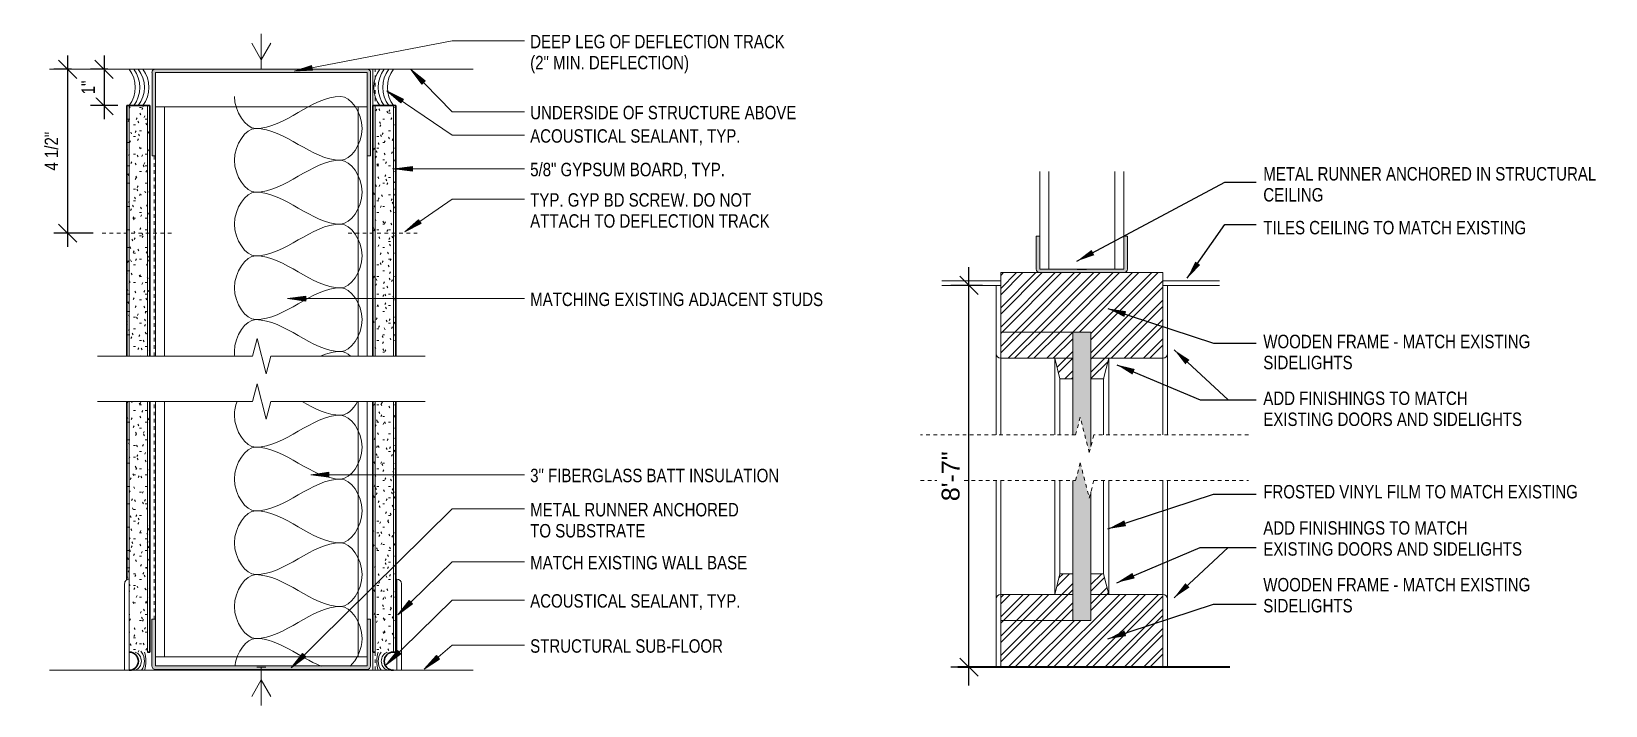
# Model space of a CAD drawing. Header units: inches. Extents: x -2978 to 4308, y -21 to 2608.
# Drawn here: x -103.38 to -60.18, y 2139.15 to 2157.66 of the extents above; entities that cross this region are included whole.
import ezdxf

# ---------------------------------------------------------------- set-up
doc = ezdxf.new("R2010")
doc.units = ezdxf.units.IN
doc.header["$LTSCALE"] = 0.2
doc.header["$MEASUREMENT"] = 0
doc.header["$PDSIZE"] = 8
doc.linetypes.add('HIDDEN', pattern=[0.375, 0.25, -0.125])
doc.linetypes.add('HIDDEN_2_', pattern=[0.375, 0.25, -0.125])
doc.layers.get('0').update_dxf_attribs({"color": 20, "linetype": 'CONTINUOUS', "lineweight": 40})
doc.layers.get('Defpoints').update_dxf_attribs({"color": 240, "linetype": 'CONTINUOUS', "lineweight": 0})
for name, color, linetype, lineweight in [('A-ANNO-DIMS', 211, 'CONTINUOUS', 9), ('A-DETL', 90, 'CONTINUOUS', 9), ('A-DETL-GENF', 92, 'CONTINUOUS', 9), ('A-DETL-HDLN', 90, 'HIDDEN', 9), ('A-DETL-MEDM', 33, 'CONTINUOUS', 30), ('Annotations', 40, 'CONTINUOUS', 5), ('Framing', 141, 'CONTINUOUS', 15), ('G-ANNO-TEXT', 231, 'CONTINUOUS', 9), ('Hatches', 8, 'CONTINUOUS', 5), ('Projections', 151, 'HIDDEN', 5), ('Viewed', 150, 'CONTINUOUS', 9), ('Walls', 7, 'CONTINUOUS', 40)]:
    doc.layers.add(name, color=color, linetype=linetype, lineweight=lineweight)
doc.styles.add('Arial', font='arial.ttf', dxfattribs={"width": 0.8, "height": 0.368825})
doc.styles.add('Arial_2', font='arial.ttf', dxfattribs={"height": 0.491766})
doc.styles.get("Standard").update_dxf_attribs({"font": 'arial.ttf', "width": 0.8})
doc.dimstyles.new('ARCH2', dxfattribs={"dimscale": 12, "dimtxt": 0.5, "dimasz": 0.041667, "dimexe": 0.041667, "dimexo": 0.03125, "dimgap": 0.020833, "dimtad": 1, "dimrnd": 0.03125, "dimzin": 1, "dimdsep": 46, "dimlunit": 4, "dimtxsty": 'Arial_2', "dimblk1": 'OBLIQUE', "dimblk2": 'OBLIQUE', "dimsah": 1, "dimcen": 0.09, "dimdle": 0.041667, "dimazin": 0, "dimtfac": 1, "dimtdec": 4, "dimtix": 1, "dimtmove": 0, "dimatfit": 3, "dimfxl": 1, "dimtvp": 1, "dimtfill": 1, "dimfrac": 2, "dimtolj": 1, "dimtzin": 0, "dimarcsym": 2})
doc.dimstyles.new('SPARCH_-_3_32__1_2__TOL_', dxfattribs={"dimscale": 12, "dimtxt": 0.375, "dimasz": 0.041667, "dimexe": 0.03125, "dimexo": 0.020833, "dimgap": 0.020833, "dimtad": 1, "dimdec": 1, "dimrnd": 0.5, "dimzin": 3, "dimdsep": 46, "dimlunit": 4, "dimtxsty": 'Arial', "dimblk1": 'OBLIQUE', "dimblk2": 'OBLIQUE', "dimsah": 1, "dimcen": 0.09, "dimdle": 0.03125, "dimazin": 0, "dimtfac": 1, "dimtdec": 4, "dimtix": 1, "dimtmove": 0, "dimatfit": 3, "dimfxl": 1, "dimtvp": 1, "dimtfill": 1, "dimfrac": 2, "dimtolj": 1, "dimtzin": 0, "dimarcsym": 2})

# ---------------------------------------------------------------- blocks, each defined once
blk = doc.blocks.new('_Oblique')
at = {"lineweight": -2}
blk.add_line((-0.5, -0.5), (0.5, 0.5), dxfattribs=at)
blk = doc.blocks.new('*D95')
at = {"layer": 'Annotations', "color": 0, "lineweight": -2}
for p, q in [((-77.653, 2139.706), (-77.653, 2151.189)), ((-77.281, 2150.689), (-78.153, 2150.689)), ((-77.281, 2140.206), (-78.153, 2140.206))]:
    blk.add_line(p, q, dxfattribs=at)
at = {"layer": 'Defpoints', "color": 0}
for p in [(-77.653, 2150.689), (-76.906, 2150.689), (-76.906, 2140.206)]:
    blk.add_point(p, dxfattribs=at)
at = {"layer": 'Annotations', "color": 0, "lineweight": -2, "xscale": 0.4999999999999999, "yscale": 0.4999999999999999, "zscale": 0.4999999999999999}
for p, rotation in [((-77.653, 2150.689), 90), ((-77.653, 2140.206), 270)]:
    blk.add_blockref('_Oblique', p, dxfattribs=dict(at, rotation=rotation))
at = {"layer": 'Annotations', "color": 0, "insert": (-78.154, 2145.448), "char_height": 0.4918, "attachment_point": 5, "rotation": 90, "style": 'Arial_2', "bg_fill": 3, "box_fill_scale": 1.25, "bg_fill_color": 256, "bg_fill_true_color": 13158600, "bg_fill_transparency": 0}
blk.add_mtext('\\A1;8\'-7"', dxfattribs=at)
blk = doc.blocks.new('LGF - C Studs-Side1 - 6_ 2-10825-TYPE A3_ A6 - V_S_B FULL HGT_ PTN_')
at = {"layer": 'A-DETL-GENF'}
for p, q in [((0, 5.813), (0, 0)), ((7.008, 5.813), (1.031, 5.813)), ((13.758, 5.813), (8.258, 5.813)), ((15.098, 0), (15.098, 5.813)), ((0, 5.563), (7.008, 5.563)), ((8.258, 5.563), (15.098, 5.563)), ((7.008, 0.25), (0, 0.25)), ((1.031, 0), (7.008, 0)), ((15.098, 0.25), (8.258, 0.25)), ((8.258, 0), (13.758, 0))]:
    blk.add_line(p, q, dxfattribs=at)
blk = doc.blocks.new('Gypsum Wallboard-Section2 - 5_8_ 2-10823-TYPE A3_ A6 - V_S_B FULL HGT_ PTN_')
at = {"layer": 'A-DETL-GENF'}
h = blk.add_hatch(dxfattribs=at)
h.set_pattern_fill('FP_7', color=256, style=0, pattern_type=2)
h.set_pattern_definition([(270, (186.131, 118.977), (0.16, -0.64), [0.053, -0.427, 0.053, -0.427, -2.56]), (270, (186.131, 118.977), (0.16, -0.64), [-0.96, 0.053, -0.907, 0.053, -0.427, -1.12]), (270, (186.131, 118.977), (0.16, -0.64), [-2.4, 0.053, -0.267, 0.053, -0.747]), (30, (186.211, 118.737), (0.47425626, 0.45856406), [0.053, -0.427, 0.053, -0.427, -2.56]), (30, (186.211, 118.737), (0.47425626, 0.45856406), [-0.96, 0.053, -0.907, 0.053, -0.427, -1.12]), (30, (186.211, 118.737), (0.47425626, 0.45856406), [-2.4, 0.053, -0.267, 0.053, -0.747]), (150, (186.531, 118.657), (-0.63425626, 0.18143594), [0.053, -0.427, 0.053, -0.427, -2.56]), (150, (186.531, 118.657), (-0.63425626, 0.18143594), [-0.96, 0.053, -0.907, 0.053, -0.427, -1.12]), (150, (186.531, 118.657), (-0.63425626, 0.18143594), [-2.4, 0.053, -0.267, 0.053, -0.747])])
h.paths.add_polyline_path([(0, 0.438), (0, 0), (6.875, 0), (6.875, 0.625), (1.983, 0.625), (1.996, 0.595), (2, 0.562), (0, 0.562), (0, 0.498)], flags=0)
h.paths.add_polyline_path([(8.125, 0), (15, 0), (15, 0.625), (8.125, 0.625)], flags=0)
for p, q in [((2, 0.562), (6.875, 0.562)), ((8.125, 0.562), (15, 0.562)), ((0, 0.062), (6.875, 0.062)), ((8.125, 0.062), (15, 0.062))]:
    blk.add_line(p, q, dxfattribs=at)
at = {"layer": 'A-DETL-MEDM'}
for p, q in [((6.875, 0.625), (1.983, 0.625)), ((15, 0.625), (8.125, 0.625)), ((15, 0), (15, 0.625)), ((0, 0.062), (0, 0)), ((0, 0), (6.875, 0)), ((8.125, 0), (15, 0))]:
    blk.add_line(p, q, dxfattribs=at)
blk = doc.blocks.new('Gypsum Wallboard-Section2 - 5_8_ 2-10824-TYPE A3_ A6 - V_S_B FULL HGT_ PTN_')
at = {"layer": 'A-DETL-GENF'}
h = blk.add_hatch(dxfattribs=at)
h.set_pattern_fill('FP_8', color=256, style=0, pattern_type=2)
h.set_pattern_definition([(270, (186.131, 125.102), (0.16, -0.64), [0.053, -0.427, 0.053, -0.427, -2.56]), (270, (186.131, 125.102), (0.16, -0.64), [-0.96, 0.053, -0.907, 0.053, -0.427, -1.12]), (270, (186.131, 125.102), (0.16, -0.64), [-2.4, 0.053, -0.267, 0.053, -0.747]), (30, (186.211, 124.862), (0.47425626, 0.45856406), [0.053, -0.427, 0.053, -0.427, -2.56]), (30, (186.211, 124.862), (0.47425626, 0.45856406), [-0.96, 0.053, -0.907, 0.053, -0.427, -1.12]), (30, (186.211, 124.862), (0.47425626, 0.45856406), [-2.4, 0.053, -0.267, 0.053, -0.747]), (150, (186.531, 124.782), (-0.63425626, 0.18143594), [0.053, -0.427, 0.053, -0.427, -2.56]), (150, (186.531, 124.782), (-0.63425626, 0.18143594), [-0.96, 0.053, -0.907, 0.053, -0.427, -1.12]), (150, (186.531, 124.782), (-0.63425626, 0.18143594), [-2.4, 0.053, -0.267, 0.053, -0.747])])
h.paths.add_polyline_path([(0, -0.321), (0, -0.625), (6.875, -0.625), (6.875, 0), (0, 0), (0, -0.313)], flags=0)
h.paths.add_polyline_path([(8.125, 0), (8.125, -0.625), (15, -0.625), (15, 0), (8.688, 0)], flags=0)
for p, q in [((0, -0.062), (6.875, -0.062)), ((8.125, -0.062), (15, -0.062)), ((0, -0.563), (6.875, -0.563)), ((8.125, -0.563), (15, -0.563))]:
    blk.add_line(p, q, dxfattribs=at)
at = {"layer": 'A-DETL-MEDM'}
for p, q in [((6.875, 0), (0, 0)), ((0, 0), (0, -0.062)), ((15, 0), (8.125, 0)), ((15, -0.625), (15, 0)), ((0, -0.563), (0, -0.625)), ((0, -0.625), (6.875, -0.625)), ((8.125, -0.625), (15, -0.625))]:
    blk.add_line(p, q, dxfattribs=at)
blk = doc.blocks.new('Caulking-Section - 5_8_-8346-TYPE A3_ A6 - V_S_B FULL HGT_ PTN_')
at = {"layer": 'A-DETL-GENF'}
for centre, radius, start, end in [((0.125, -0.25), 0.271, 292.6199, 67.3801), ((0.063, -0.25), 0.417, 323.1301, 36.8699), ((-0.25, -0.25), 0.771, 341.0754, 18.9246)]:
    blk.add_arc(centre, radius, start, end, dxfattribs=at)
at = {"layer": 'A-DETL-MEDM'}
blk.add_arc((0.063, -0.25), 0.25, 270, 90, dxfattribs=at)
blk = doc.blocks.new('Caulking-Section - 1_2_-10811-TYPE A3_ A6 - V_S_B FULL HGT_ PTN_')
at = {"layer": 'A-DETL-GENF'}
for centre, radius, start, end in [((0.125, 0.25), 0.271, 292.6199, 67.3801), ((0.063, 0.25), 0.417, 323.1301, 36.8699), ((-0.25, 0.25), 0.771, 341.0754, 18.9246)]:
    blk.add_arc(centre, radius, start, end, dxfattribs=at)
at = {"layer": 'A-DETL-MEDM'}
blk.add_arc((0.063, 0.25), 0.25, 270, 90, dxfattribs=at)
blk = doc.blocks.new('Resilient Flat Base-Section - 2 1_2_-8343-TYPE A3_ A6 - V_S_B FULL HGT_ PTN_')
at = {"layer": 'A-DETL-GENF'}
for p, q in [((-1.291, 0.234), (-1.291, -2.266)), ((-1.166, -2.266), (-1.166, 0.109)), ((-1.291, -2.266), (-1.166, -2.266))]:
    blk.add_line(p, q, dxfattribs=at)
blk.add_arc((-1.291, 0.109), 0.125, 360, 90, dxfattribs=at)
blk = doc.blocks.new('Resilient Flat Base-Section - 2 1_2_-10826-TYPE A3_ A6 - V_S_B FULL HGT_ PTN_')
at = {"layer": 'A-DETL-GENF'}
for p, q in [((-1.291, -0.234), (-1.291, 2.266)), ((-1.291, 2.266), (-1.166, 2.266)), ((-1.166, 2.266), (-1.166, -0.109))]:
    blk.add_line(p, q, dxfattribs=at)
blk.add_arc((-1.291, -0.109), 0.125, 270, 0, dxfattribs=at)
blk = doc.blocks.new('Channel Studs-Section1 - 6_ 2-10829-TYPE A3_ A6 - V_S_B FULL HGT_ PTN_')
at = {"layer": 'A-DETL-GENF'}
blk.add_hatch(color=256, dxfattribs=at).paths.add_polyline_path([(5.04, 2.235), (-0.772, 2.235), (-0.797, 2.232), (-0.819, 2.222), (-0.839, 2.207), (-0.854, 2.188), (-0.863, 2.165), (-0.866, 2.141), (-0.866, 0.86), (-0.772, 0.86), (-0.772, 2.141), (5.04, 2.141), (5.04, 0.86), (5.134, 0.86), (5.134, 2.141), (5.131, 2.165), (5.121, 2.188), (5.106, 2.207), (5.087, 2.222), (5.064, 2.232)], flags=0)
for p, q in [((5.04, 2.235), (-0.772, 2.235)), ((-0.866, 2.141), (-0.866, 0.86)), ((-0.772, 0.86), (-0.772, 2.141)), ((-0.772, 2.141), (5.04, 2.141)), ((5.04, 2.141), (5.04, 0.86)), ((5.134, 0.86), (5.134, 2.141)), ((-0.866, 0.86), (-0.772, 0.86)), ((5.04, 0.86), (5.134, 0.86))]:
    blk.add_line(p, q, dxfattribs=at)
for centre, radius, start, end in [((-0.772, 2.141), 0.0937, 90, 180), ((5.04, 2.141), 0.0938, 0, 90)]:
    blk.add_arc(centre, radius, start, end, dxfattribs=at)
blk = doc.blocks.new('Break Line2 - Break Line 2-10827-TYPE A3_ A6 - V_S_B FULL HGT_ PTN_')
at = {"layer": 'A-DETL-GENF'}
for p, q in [((-0.25, 0), (-0.125, 0.484)), ((-0.125, 0.484), (0.125, -0.484)), ((-4.51, 0), (-0.25, 0)), ((0.125, -0.484), (0.25, 0)), ((0.25, 0), (4.49, 0))]:
    blk.add_line(p, q, dxfattribs=at)
blk = doc.blocks.new('Break Line2 - Break Line 2-10828-TYPE A3_ A6 - V_S_B FULL HGT_ PTN_')
at = {"layer": 'A-DETL-GENF'}
for p, q in [((-0.25, 0), (-0.125, 0.484)), ((-0.125, 0.484), (0.125, -0.484)), ((-4.49, 0), (-0.25, 0)), ((0.125, -0.484), (0.25, 0)), ((0.25, 0), (4.51, 0))]:
    blk.add_line(p, q, dxfattribs=at)
blk = doc.blocks.new('*D117')
at = {"layer": 'A-ANNO-DIMS', "color": 0, "lineweight": -2}
for p, q in [((-101.389, 2156.997), (-101.389, 2155.247)), ((-101.286, 2156.622), (-101.764, 2156.622)), ((-101.01, 2155.622), (-101.764, 2155.622))]:
    blk.add_line(p, q, dxfattribs=at)
at = {"layer": 'Defpoints', "color": 0}
for p in [(-101.036, 2156.622), (-101.389, 2155.622), (-100.76, 2155.622)]:
    blk.add_point(p, dxfattribs=at)
at = {"layer": 'A-ANNO-DIMS', "color": 0, "lineweight": -2, "xscale": 0.4999999999999999, "yscale": 0.4999999999999999, "zscale": 0.4999999999999999}
for p, rotation in [((-101.389, 2156.622), 90), ((-101.389, 2155.622), 270)]:
    blk.add_blockref('_Oblique', p, dxfattribs=dict(at, rotation=rotation))
at = {"layer": 'A-ANNO-DIMS', "color": 0, "insert": (-101.824, 2156.122), "char_height": 0.3688, "attachment_point": 5, "rotation": 90, "style": 'Arial', "bg_fill": 3, "box_fill_scale": 1.25, "bg_fill_color": 256, "bg_fill_true_color": 13158600, "bg_fill_transparency": 0}
blk.add_mtext('\\A1;1"', dxfattribs=at)
blk = doc.blocks.new('*D118')
at = {"layer": 'A-ANNO-DIMS', "color": 0, "lineweight": -2}
for p, q in [((-102.389, 2156.997), (-102.389, 2151.747)), ((-102.286, 2156.622), (-102.764, 2156.622)), ((-101.691, 2152.122), (-102.764, 2152.122))]:
    blk.add_line(p, q, dxfattribs=at)
at = {"layer": 'Defpoints', "color": 0}
for p in [(-102.036, 2156.622), (-102.389, 2152.122), (-101.441, 2152.122)]:
    blk.add_point(p, dxfattribs=at)
at = {"layer": 'A-ANNO-DIMS', "color": 0, "lineweight": -2, "xscale": 0.4999999999999999, "yscale": 0.4999999999999999, "zscale": 0.4999999999999999}
for p, rotation in [((-102.389, 2156.622), 89.99999999999982), ((-102.389, 2152.122), 269.9999999999998)]:
    blk.add_blockref('_Oblique', p, dxfattribs=dict(at, rotation=rotation))
at = {"layer": 'A-ANNO-DIMS', "color": 0, "insert": (-102.83, 2154.372), "char_height": 0.3688, "attachment_point": 5, "rotation": 90, "style": 'Arial', "bg_fill": 3, "box_fill_scale": 1.25, "bg_fill_color": 256, "bg_fill_true_color": 13158600, "bg_fill_transparency": 0}
blk.add_mtext('\\A1;4 1/2"', dxfattribs=at)

msp = doc.modelspace()

# ---------------------------------------------------------------- hatches: boundary and pattern name
at = {"layer": 'A-DETL-GENF'}
msp.add_hatch(color=8, dxfattribs=at).paths.add_polyline_path([(-94.166, 2154.247), (-94.072, 2154.247), (-94.072, 2156.529), (-94.076, 2156.553), (-94.085, 2156.576), (-94.1, 2156.595), (-94.119, 2156.61), (-94.142, 2156.619), (-94.166, 2156.622), (-99.979, 2156.622), (-100.003, 2156.619), (-100.026, 2156.61), (-100.045, 2156.595), (-100.06, 2156.576), (-100.069, 2156.553), (-100.072, 2156.529), (-100.072, 2154.247), (-99.979, 2154.247), (-99.979, 2156.529), (-94.166, 2156.529)], flags=0)
at = {"layer": 'G-ANNO-TEXT'}
for points in [[(-96.174, 2156.569), (-95.671, 2156.598), (-95.696, 2156.728)], [(-92.97, 2156.619), (-92.668, 2156.215), (-92.574, 2156.307)], [(-93.624, 2156.031), (-93.248, 2155.695), (-93.174, 2155.804)], [(-93.424, 2153.889), (-92.924, 2153.823), (-92.924, 2153.955)], [(-93.138, 2152.154), (-92.689, 2152.384), (-92.763, 2152.492)], [(-96.353, 2150.325), (-95.853, 2150.259), (-95.853, 2150.391)], [(-95.718, 2145.49), (-95.218, 2145.425), (-95.218, 2145.556)], [(-93.326, 2141.644), (-92.921, 2141.946), (-93.013, 2142.04)], [(-96.249, 2140.185), (-95.847, 2140.49), (-95.94, 2140.583)], [(-93.645, 2140.268), (-93.242, 2140.572), (-93.335, 2140.666)], [(-92.602, 2140.153), (-92.179, 2140.427), (-92.264, 2140.527)]]:
    msp.add_hatch(color=7, dxfattribs=at).paths.add_polyline_path(points, flags=0)
at = {"layer": 'Hatches'}
msp.add_hatch(color=256, dxfattribs=at).paths.add_polyline_path([(-73.399, 2151.038), (-73.375, 2151.041), (-73.352, 2151.051), (-73.333, 2151.066), (-73.318, 2151.085), (-73.309, 2151.108), (-73.305, 2151.132), (-73.305, 2152.038), (-73.399, 2152.038), (-73.399, 2151.132), (-75.712, 2151.132), (-75.712, 2152.038), (-75.805, 2152.038), (-75.805, 2151.132), (-75.802, 2151.108), (-75.793, 2151.085), (-75.778, 2151.066), (-75.758, 2151.051), (-75.736, 2151.041), (-75.712, 2151.038)], flags=0)
h = msp.add_hatch(dxfattribs=at)
h.set_pattern_fill('ANSI32', color=256, style=0)
h.paths.add_polyline_path([(-72.329, 2148.689), (-72.329, 2151.038), (-73.399, 2151.038), (-75.712, 2151.038), (-76.781, 2151.038), (-76.781, 2149.406), (-74.805, 2149.406), (-74.306, 2149.406), (-74.306, 2148.689), (-73.813, 2148.689)])
h = msp.add_hatch(dxfattribs=at)
h.set_pattern_fill('ANSI32', color=256, style=0)
h.paths.add_polyline_path([(-74.805, 2148.689), (-74.805, 2149.406), (-76.781, 2149.406), (-76.781, 2148.689), (-75.297, 2148.689)])
h.paths.add_polyline_path([(-74.805, 2148.125), (-74.805, 2148.689), (-75.297, 2148.689), (-75.155, 2148.125)])
h.paths.add_polyline_path([(-73.956, 2148.125), (-73.813, 2148.689), (-74.306, 2148.689), (-74.306, 2148.125)])
h.paths.add_polyline_path([(-74.805, 2142.206), (-74.805, 2142.771), (-75.155, 2142.771), (-75.297, 2142.206)])
h.paths.add_polyline_path([(-73.813, 2142.206), (-73.956, 2142.771), (-74.306, 2142.771), (-74.306, 2142.206)])
h.paths.add_polyline_path([(-72.329, 2140.206), (-72.329, 2142.206), (-73.813, 2142.206), (-74.306, 2142.206), (-74.306, 2141.489), (-74.805, 2141.489), (-76.781, 2141.489), (-76.781, 2140.206)])
h.paths.add_polyline_path([(-74.805, 2141.489), (-74.805, 2142.206), (-75.297, 2142.206), (-76.781, 2142.206), (-76.781, 2141.489)], flags=16)
at = {"layer": 'Hatches', "true_color": 0x878787}
h = msp.add_hatch(color=252, dxfattribs=at)
h.paths.add_polyline_path([(-74.306, 2146.267), (-74.306, 2148.125), (-74.306, 2148.689), (-74.306, 2149.406), (-74.805, 2149.406), (-74.805, 2148.689), (-74.805, 2148.125), (-74.805, 2146.582), (-74.725, 2146.582), (-74.6, 2147.066), (-74.35, 2146.099)])
h.paths.add_polyline_path([(-74.306, 2142.771), (-74.306, 2145.017), (-74.35, 2144.849), (-74.6, 2145.816), (-74.725, 2145.332), (-74.805, 2145.332), (-74.805, 2142.771), (-74.805, 2142.206), (-74.805, 2141.489), (-74.306, 2141.489), (-74.306, 2142.206)])

# ---------------------------------------------------------------- linework, layer by layer
at = {"layer": 'A-DETL'}
for p, q in [((-97.072, 2156.882), (-97.337, 2157.341)), ((-97.072, 2156.622), (-97.072, 2157.591)), ((-97.072, 2156.882), (-96.808, 2157.341)), ((-100.072, 2156.529), (-100.072, 2154.247)), ((-94.166, 2156.622), (-99.979, 2156.622)), ((-99.979, 2156.529), (-94.166, 2156.529)), ((-99.979, 2154.247), (-99.979, 2156.529)), ((-94.166, 2156.529), (-94.166, 2154.247)), ((-94.072, 2154.247), (-94.072, 2156.529)), ((-100.072, 2154.247), (-99.979, 2154.247)), ((-94.166, 2154.247), (-94.072, 2154.247)), ((-97.197, 2140.21), (-96.947, 2140.21)), ((-97.072, 2140.21), (-97.072, 2139.154)), ((-97.072, 2139.863), (-97.337, 2139.404)), ((-97.072, 2139.863), (-96.808, 2139.404))]:
    msp.add_line(p, q, dxfattribs=at)
at = {"layer": 'A-DETL', "linetype": 'HIDDEN_2_'}
for p, q in [((-101.441, 2152.122), (-99.441, 2152.122)), ((-94.691, 2152.122), (-92.691, 2152.122))]:
    msp.add_line(p, q, dxfattribs=at)
at = {"layer": 'A-DETL', "lineweight": 18}
for centre, start, end in [((-101.364, 2156.122), 323.1301, 36.8699), ((-92.781, 2156.122), 143.1301, 216.8699)]:
    msp.add_arc(centre, 0.833, start, end, dxfattribs=at)
at = {"layer": 'A-DETL'}
for centre, radius, start, end in [((-101.239, 2156.122), 0.833, 323.1301, 36.8699), ((-101.114, 2156.122), 0.833, 323.1301, 36.8699), ((-100.989, 2156.122), 0.833, 323.1301, 36.8699), ((-99.979, 2156.529), 0.0938, 90, 180), ((-94.166, 2156.529), 0.0938, 0, 90), ((-93.156, 2156.122), 0.833, 143.1301, 216.8699), ((-93.031, 2156.122), 0.833, 143.1301, 216.8699), ((-92.906, 2156.122), 0.833, 143.1301, 216.8699)]:
    msp.add_arc(centre, radius, start, end, dxfattribs=at)
for points in [[(-97.226, 2154.997), (-97.501, 2154.997), (-97.809, 2155.46), (-97.809, 2155.872)], [(-94.892, 2155.872), (-95.694, 2155.872), (-96.424, 2154.997), (-97.226, 2154.997)], [(-94.892, 2154.122), (-94.617, 2154.122), (-94.001, 2154.997), (-94.617, 2155.872), (-94.892, 2155.872)], [(-97.226, 2153.247), (-97.501, 2153.247), (-98.117, 2154.122), (-97.501, 2154.997), (-97.226, 2154.997)], [(-97.226, 2154.997), (-96.424, 2154.997), (-95.694, 2154.122), (-94.892, 2154.122)], [(-94.892, 2154.122), (-95.694, 2154.122), (-96.424, 2153.247), (-97.226, 2153.247)], [(-94.892, 2152.372), (-94.617, 2152.372), (-94.001, 2153.247), (-94.617, 2154.122), (-94.892, 2154.122)], [(-97.226, 2151.497), (-97.501, 2151.497), (-98.117, 2152.372), (-97.501, 2153.247), (-97.226, 2153.247)], [(-97.226, 2153.247), (-96.424, 2153.247), (-95.694, 2152.372), (-94.892, 2152.372)], [(-94.892, 2152.372), (-95.694, 2152.372), (-96.424, 2151.497), (-97.226, 2151.497)], [(-94.892, 2150.622), (-94.617, 2150.622), (-94.001, 2151.497), (-94.617, 2152.372), (-94.892, 2152.372)], [(-97.226, 2149.747), (-97.501, 2149.747), (-98.117, 2150.622), (-97.501, 2151.497), (-97.226, 2151.497)], [(-97.226, 2151.497), (-96.424, 2151.497), (-95.694, 2150.622), (-94.892, 2150.622)], [(-94.892, 2150.622), (-95.694, 2150.622), (-96.424, 2149.747), (-97.226, 2149.747)], [(-94.892, 2148.872), (-94.617, 2148.872), (-94.001, 2149.747), (-94.617, 2150.622), (-94.892, 2150.622)], [(-97.226, 2149.747), (-96.424, 2149.747), (-95.694, 2148.872), (-94.892, 2148.872)], [(-94.892, 2148.872), (-95.082, 2148.872), (-95.267, 2148.824), (-95.45, 2148.749)], [(-94.626, 2148.749), (-94.71, 2148.826), (-94.803, 2148.872), (-94.892, 2148.872)], [(-95.949, 2147.497), (-95.603, 2147.301), (-95.255, 2147.122), (-94.892, 2147.122)], [(-94.892, 2147.122), (-94.728, 2147.122), (-94.553, 2147.278), (-94.437, 2147.496)], [(-94.892, 2147.122), (-95.694, 2147.122), (-96.424, 2146.247), (-97.226, 2146.247)], [(-94.892, 2145.372), (-94.617, 2145.372), (-94.001, 2146.247), (-94.617, 2147.122), (-94.892, 2147.122)], [(-97.226, 2144.497), (-97.501, 2144.497), (-98.117, 2145.372), (-97.501, 2146.247), (-97.226, 2146.247)], [(-97.226, 2146.247), (-96.424, 2146.247), (-95.694, 2145.372), (-94.892, 2145.372)], [(-94.892, 2145.372), (-95.694, 2145.372), (-96.424, 2144.497), (-97.226, 2144.497)], [(-94.892, 2143.622), (-94.617, 2143.622), (-94.001, 2144.497), (-94.617, 2145.372), (-94.892, 2145.372)], [(-97.226, 2142.747), (-97.501, 2142.747), (-98.117, 2143.622), (-97.501, 2144.497), (-97.226, 2144.497)], [(-97.226, 2144.497), (-96.424, 2144.497), (-95.694, 2143.622), (-94.892, 2143.622)], [(-94.892, 2143.622), (-95.694, 2143.622), (-96.424, 2142.747), (-97.226, 2142.747)], [(-94.892, 2141.872), (-94.617, 2141.872), (-94.001, 2142.747), (-94.617, 2143.622), (-94.892, 2143.622)], [(-97.226, 2140.997), (-97.501, 2140.997), (-98.117, 2141.872), (-97.501, 2142.747), (-97.226, 2142.747)], [(-97.226, 2142.747), (-96.424, 2142.747), (-95.694, 2141.872), (-94.892, 2141.872)], [(-94.892, 2141.872), (-95.694, 2141.872), (-96.424, 2140.997), (-97.226, 2140.997)], [(-97.801, 2140.239), (-97.751, 2140.618), (-97.475, 2140.997), (-97.226, 2140.997)], [(-97.226, 2140.997), (-96.607, 2140.997), (-96.032, 2140.477), (-95.433, 2140.239)], [(-97.809, 2140.122), (-97.809, 2140.13), (-97.809, 2140.138), (-97.809, 2140.146)], [(-95.099, 2140.141), (-95.031, 2140.129), (-94.962, 2140.122), (-94.892, 2140.122)], [(-94.892, 2140.122), (-94.859, 2140.122), (-94.824, 2140.129), (-94.79, 2140.141)]]:
    msp.add_open_spline(points, degree=3, dxfattribs=at)
for points, knots in [([(-97.801, 2148.747), (-97.806, 2148.789), (-97.838, 2149.268), (-97.501, 2149.747), (-97.226, 2149.747)], [1.278625, 1.278625, 1.278625, 1.278625, 1.414214, 2.828427, 2.828427, 2.828427, 2.828427]), ([(-97.226, 2146.247), (-97.501, 2146.247), (-97.9, 2146.814), (-97.782, 2147.382), (-97.737, 2147.5)], [0, 0, 0, 0, 1.414214, 1.833001, 1.833001, 1.833001, 1.833001]), ([(-94.633, 2140.239), (-94.454, 2140.398), (-94.098, 2141.135), (-94.617, 2141.872), (-94.892, 2141.872)], [0.44501, 0.44501, 0.44501, 0.44501, 1.414214, 2.828427, 2.828427, 2.828427, 2.828427])]:
    msp.add_open_spline(points, degree=3, knots=knots, dxfattribs=at)
at = {"layer": 'A-DETL-HDLN'}
for p, q in [((-93.947, 2148.747), (-93.947, 2156.622)), ((-100.011, 2148.747), (-100.011, 2154.247)), ((-100.011, 2141.521), (-100.011, 2147.497)), ((-93.947, 2140.122), (-93.947, 2147.497)), ((-100.011, 2140.122), (-100.011, 2140.153))]:
    msp.add_line(p, q, dxfattribs=at)
at = {"layer": 'A-DETL-MEDM', "lineweight": 18}
for p, q in [((-99.979, 2156.622), (-102.885, 2156.622)), ((-91.26, 2156.622), (-94.166, 2156.622)), ((-94.01, 2148.747), (-94.01, 2156.622)), ((-94.01, 2140.122), (-94.01, 2147.497)), ((-91.26, 2140.122), (-102.885, 2140.122))]:
    msp.add_line(p, q, dxfattribs=at)
at = {"layer": 'Framing'}
for p, q in [((-76.781, 2150.81), (-78.394, 2150.81)), ((-70.778, 2150.81), (-72.329, 2150.81)), ((-76.781, 2150.689), (-78.394, 2150.689)), ((-76.906, 2150.689), (-76.906, 2148.814)), ((-70.778, 2150.689), (-72.329, 2150.689)), ((-72.204, 2150.689), (-72.204, 2148.814)), ((-74.805, 2149.406), (-76.781, 2149.406)), ((-76.906, 2140.206), (-76.906, 2142.081)), ((-72.204, 2140.206), (-72.204, 2142.081)), ((-74.805, 2141.489), (-76.781, 2141.489))]:
    msp.add_line(p, q, dxfattribs=at)
for points in [[(-74.306, 2148.689), (-72.329, 2148.689), (-72.329, 2151.038), (-76.781, 2151.038), (-76.781, 2148.689), (-74.805, 2148.689)], [(-74.805, 2148.689), (-74.805, 2149.406), (-74.306, 2149.406), (-74.306, 2148.689)], [(-74.306, 2146.267), (-74.306, 2149.406), (-74.805, 2149.406), (-74.805, 2146.582)], [(-74.805, 2145.332), (-74.805, 2141.489), (-74.306, 2141.489), (-74.306, 2145.017)], [(-74.306, 2142.206), (-72.329, 2142.206), (-72.329, 2140.206), (-76.781, 2140.206), (-76.781, 2142.206), (-74.805, 2142.206)], [(-74.805, 2142.206), (-74.805, 2141.489), (-74.306, 2141.489), (-74.306, 2142.206)]]:
    msp.add_lwpolyline(points, dxfattribs=at)
for points in [[(-74.805, 2148.689), (-74.805, 2148.125), (-75.155, 2148.125), (-75.297, 2148.689)], [(-74.306, 2148.689), (-74.306, 2148.125), (-73.956, 2148.125), (-73.813, 2148.689)], [(-74.805, 2142.206), (-74.805, 2142.771), (-75.155, 2142.771), (-75.297, 2142.206)], [(-74.306, 2142.206), (-74.306, 2142.771), (-73.956, 2142.771), (-73.813, 2142.206)]]:
    msp.add_lwpolyline(points, close=True, dxfattribs=at)
for centre, start, end in [((-76.781, 2148.814), 180, 270), ((-72.329, 2148.814), 270, 0), ((-76.781, 2142.081), 90, 180), ((-72.329, 2142.081), 0, 90)]:
    msp.add_arc(centre, 0.125, start, end, dxfattribs=at)
at = {"layer": 'G-ANNO-TEXT', "color": 7}
for p, q in [((-96.174, 2156.569), (-91.833, 2157.402)), ((-91.833, 2157.402), (-89.85, 2157.402)), ((-95.696, 2156.728), (-96.174, 2156.569)), ((-96.174, 2156.569), (-95.671, 2156.598)), ((-95.671, 2156.598), (-95.696, 2156.728)), ((-92.97, 2156.619), (-92.668, 2156.215)), ((-92.574, 2156.307), (-92.97, 2156.619)), ((-92.97, 2156.619), (-91.833, 2155.452)), ((-93.624, 2156.031), (-93.248, 2155.695)), ((-93.174, 2155.804), (-93.624, 2156.031)), ((-93.624, 2156.031), (-91.833, 2154.81)), ((-92.668, 2156.215), (-92.574, 2156.307)), ((-93.248, 2155.695), (-93.174, 2155.804)), ((-91.833, 2155.452), (-89.85, 2155.452)), ((-91.833, 2154.81), (-89.85, 2154.81)), ((-92.924, 2153.955), (-93.424, 2153.889)), ((-93.424, 2153.889), (-92.924, 2153.823)), ((-93.424, 2153.889), (-89.85, 2153.889)), ((-92.924, 2153.823), (-92.924, 2153.955)), ((-93.138, 2152.154), (-91.833, 2153.054)), ((-91.833, 2153.054), (-89.85, 2153.054)), ((-92.763, 2152.492), (-93.138, 2152.154)), ((-92.689, 2152.384), (-92.763, 2152.492)), ((-93.138, 2152.154), (-92.689, 2152.384)), ((-95.853, 2150.391), (-96.353, 2150.325)), ((-96.353, 2150.325), (-95.853, 2150.259)), ((-96.353, 2150.325), (-89.85, 2150.325)), ((-95.853, 2150.259), (-95.853, 2150.391)), ((-95.218, 2145.556), (-95.718, 2145.49)), ((-95.218, 2145.425), (-95.218, 2145.556)), ((-95.718, 2145.49), (-95.218, 2145.425)), ((-95.718, 2145.49), (-89.85, 2145.49)), ((-96.249, 2140.185), (-91.833, 2144.55)), ((-91.833, 2144.55), (-89.85, 2144.55)), ((-93.326, 2141.644), (-91.833, 2143.096)), ((-91.833, 2143.096), (-89.85, 2143.096)), ((-93.645, 2140.268), (-91.833, 2142.047)), ((-93.013, 2142.04), (-93.326, 2141.644)), ((-93.326, 2141.644), (-92.921, 2141.946)), ((-92.921, 2141.946), (-93.013, 2142.04)), ((-91.833, 2142.047), (-89.85, 2142.047)), ((-92.602, 2140.153), (-91.833, 2140.809)), ((-91.833, 2140.809), (-89.85, 2140.809)), ((-95.94, 2140.583), (-96.249, 2140.185)), ((-96.249, 2140.185), (-95.847, 2140.49)), ((-95.847, 2140.49), (-95.94, 2140.583)), ((-93.335, 2140.666), (-93.645, 2140.268)), ((-93.645, 2140.268), (-93.242, 2140.572)), ((-93.242, 2140.572), (-93.335, 2140.666)), ((-92.264, 2140.527), (-92.602, 2140.153)), ((-92.602, 2140.153), (-92.179, 2140.427)), ((-92.179, 2140.427), (-92.264, 2140.527))]:
    msp.add_line(p, q, dxfattribs=at)
at = {"layer": 'Projections'}
for p, q in [((-74.6, 2147.066), (-74.725, 2146.582)), ((-74.35, 2146.099), (-74.6, 2147.066)), ((-74.725, 2146.582), (-78.985, 2146.582)), ((-74.225, 2146.582), (-74.35, 2146.099)), ((-69.985, 2146.582), (-74.225, 2146.582)), ((-74.725, 2145.332), (-74.6, 2145.816)), ((-74.6, 2145.816), (-74.35, 2144.849)), ((-78.985, 2145.332), (-74.725, 2145.332)), ((-74.35, 2144.849), (-74.225, 2145.332)), ((-74.225, 2145.332), (-69.985, 2145.332))]:
    msp.add_line(p, q, dxfattribs=at)
at = {"layer": 'Viewed'}
for p, q in [((-75.712, 2153.817), (-75.712, 2152.038)), ((-75.462, 2151.132), (-75.462, 2153.817)), ((-73.649, 2153.817), (-73.649, 2151.132)), ((-73.399, 2152.038), (-73.399, 2153.817)), ((-75.712, 2152.038), (-75.805, 2152.038)), ((-75.805, 2152.038), (-75.805, 2151.132)), ((-75.712, 2151.132), (-75.712, 2152.038)), ((-73.305, 2152.038), (-73.399, 2152.038)), ((-73.399, 2152.038), (-73.399, 2151.132)), ((-73.305, 2151.132), (-73.305, 2152.038)), ((-73.399, 2151.132), (-75.712, 2151.132)), ((-75.712, 2151.038), (-73.399, 2151.038)), ((-74.68, 2151.12), (-74.43, 2151.12)), ((-76.906, 2148.814), (-76.906, 2146.582)), ((-76.781, 2148.689), (-76.781, 2146.582)), ((-75.297, 2146.582), (-75.297, 2148.689)), ((-73.813, 2146.582), (-73.813, 2148.689)), ((-72.329, 2148.689), (-72.329, 2146.582)), ((-72.204, 2148.814), (-72.204, 2146.582)), ((-75.155, 2148.125), (-75.155, 2146.582)), ((-73.956, 2148.125), (-73.956, 2146.582)), ((-76.906, 2145.332), (-76.906, 2142.081)), ((-76.781, 2145.332), (-76.781, 2142.206)), ((-75.297, 2142.206), (-75.297, 2145.332)), ((-75.155, 2145.332), (-75.155, 2142.771)), ((-73.956, 2145.332), (-73.956, 2142.771)), ((-73.813, 2142.206), (-73.813, 2145.332)), ((-72.329, 2145.332), (-72.329, 2142.206)), ((-72.204, 2145.332), (-72.204, 2142.081)), ((-76.063, 2140.23), (-73.75, 2140.23))]:
    msp.add_line(p, q, dxfattribs=at)
for centre, radius, start, end in [((-75.712, 2151.132), 0.0938, 180, 270), ((-73.399, 2151.132), 0.0937, 270, 0)]:
    msp.add_arc(centre, radius, start, end, dxfattribs=at)
at = {"layer": 'Walls'}
msp.add_line((-70.497, 2140.206), (-77.959, 2140.206), dxfattribs=at)

# ---------------------------------------------------------------- block references
at = {"layer": 'A-DETL-GENF'}
for name, p, rotation in [('Gypsum Wallboard-Section2 - 5_8_ 2-10823-TYPE A3_ A6 - V_S_B FULL HGT_ PTN_', (-100.135, 2140.622), 89.9999999999999), ('LGF - C Studs-Side1 - 6_ 2-10825-TYPE A3_ A6 - V_S_B FULL HGT_ PTN_', (-94.166, 2140.49), 89.99999999999993), ('Gypsum Wallboard-Section2 - 5_8_ 2-10824-TYPE A3_ A6 - V_S_B FULL HGT_ PTN_', (-94.01, 2140.622), 90.0000000000001), ('Break Line2 - Break Line 2-10828-TYPE A3_ A6 - V_S_B FULL HGT_ PTN_', (-97.062, 2148.747), 180), ('Resilient Flat Base-Section - 2 1_2_-10826-TYPE A3_ A6 - V_S_B FULL HGT_ PTN_', (-101.989, 2142.389), 180), ('Channel Studs-Section1 - 6_ 2-10829-TYPE A3_ A6 - V_S_B FULL HGT_ PTN_', (-94.939, 2142.381), 180), ('Caulking-Section - 1_2_-10811-TYPE A3_ A6 - V_S_B FULL HGT_ PTN_', (-93.385, 2140.622), 180)]:
    msp.add_blockref(name, p, dxfattribs=dict(at, rotation=rotation))
for name, p in [('Break Line2 - Break Line 2-10827-TYPE A3_ A6 - V_S_B FULL HGT_ PTN_', (-97.062, 2147.497)), ('Resilient Flat Base-Section - 2 1_2_-8343-TYPE A3_ A6 - V_S_B FULL HGT_ PTN_', (-92.062, 2142.389)), ('Caulking-Section - 5_8_-8346-TYPE A3_ A6 - V_S_B FULL HGT_ PTN_', (-100.76, 2140.622))]:
    msp.add_blockref(name, p, dxfattribs=at)

# ---------------------------------------------------------------- leaders
at = {"layer": 'Annotations'}
for points in [[(-71.66, 2150.885), (-70.633, 2152.356), (-69.774, 2152.356)], [(-73.84, 2150.055), (-70.943, 2149.102), (-69.774, 2149.102)], [(-73.596, 2148.51), (-71.304, 2147.543), (-70.539, 2147.543)], [(-73.596, 2142.527), (-71.304, 2143.493), (-70.539, 2143.493)], [(-73.84, 2140.982), (-70.943, 2141.935), (-69.774, 2141.935)]]:
    msp.add_leader(points, dimstyle='ARCH2', override={"dimtad": 0}, dxfattribs=at)

# ---------------------------------------------------------------- next in the draw order: texts
at = {"layer": 'Annotations', "char_height": 0.36882, "width": 9.207, "line_spacing_factor": 0.938532, "bg_fill": 2}
for s, insert, attachment_point in [('{TILES CEILING TO MATCH EXISTING}', (-69.575, 2152.084), 7), ('{\\A1;WOODEN FRAME - MATCH EXISTING SIDELIGHTS}', (-69.575, 2148.381), 7), ('{\\A1;WOODEN FRAME - MATCH EXISTING SIDELIGHTS}', (-69.575, 2142.656), 1)]:
    msp.add_mtext(s, dxfattribs=dict(at, insert=insert, attachment_point=attachment_point))
at = {"layer": 'G-ANNO-TEXT', "color": 7, "char_height": 0.36882, "attachment_point": 1, "line_spacing_factor": 0.938532, "style": 'Arial', "bg_fill": 3, "box_fill_scale": 1.25, "bg_fill_color": 0, "bg_fill_transparency": 0}
for s, insert, width in [('DEEP LEG OF DEFLECTION TRACK\\P(2" MIN. DEFLECTION)', (-89.694, 2157.566), 8.235), ('UNDERSIDE OF STRUCTURE ABOVE', (-89.694, 2155.616), 8.613), ('5/8" GYPSUM BOARD, TYP.', (-89.694, 2154.053), 6.3), ('TYP. GYP BD SCREW. DO NOT\\PATTACH TO DEFLECTION TRACK', (-89.694, 2153.218), 7.749), ('{3" FIBERGLASS BATT INSULATION}', (-89.694, 2145.654), 9.2295), ('METAL RUNNER ANCHORED\\PTO SUBSTRATE', (-89.694, 2144.714), 6.75), ('{MATCH EXISTING WALL BASE}', (-89.694, 2143.26), 9.24874), ('ACOUSTICAL SEALANT, TYP.', (-89.694, 2142.211), 6.804), ('STRUCTURAL SUB-FLOOR', (-89.694, 2140.973), 6.237)]:
    msp.add_mtext(s, dxfattribs=dict(at, insert=insert, width=width))

# ---------------------------------------------------------------- next in the draw order: dimensions: what is measured, and where the dimension line sits
at = {"layer": 'A-ANNO-DIMS'}
dim = msp.add_linear_dim(base=(-101.389, 2155.622), p1=(-101.036, 2156.622), p2=(-100.76, 2155.622), angle=90, dimstyle='SPARCH_-_3_32__1_2__TOL_', override={"dimpost": '<>', "dimfxl": 1.03731}, dxfattribs=at)
dim.commit()
dim.dimension.update_dxf_attribs({"geometry": '*D117', "text_midpoint": (-101.824, 2156.122)})
at = {"layer": 'Annotations'}
dim = msp.add_linear_dim(base=(-77.653, 2150.689), p1=(-76.906, 2140.206), p2=(-76.906, 2150.689), angle=90, text='8\'-7"', dimstyle='ARCH2', override={"dimpost": '<>'}, dxfattribs=at)
dim.commit()
dim.dimension.update_dxf_attribs({"geometry": '*D95', "text_midpoint": (-78.154, 2145.448)})

# ---------------------------------------------------------------- next in the draw order: texts
at = {"layer": 'G-ANNO-TEXT', "color": 7, "char_height": 0.36882, "attachment_point": 1, "line_spacing_factor": 0.938532, "style": 'Arial', "bg_fill": 3, "box_fill_scale": 1.25, "bg_fill_color": 0, "bg_fill_transparency": 0}
for s, insert, width in [('ACOUSTICAL SEALANT, TYP.', (-89.694, 2154.974), 6.804), ('{MATCHING EXISTING ADJACENT STUDS}', (-89.694, 2150.489), 11.6955)]:
    msp.add_mtext(s, dxfattribs=dict(at, insert=insert, width=width))

# ---------------------------------------------------------------- next in the draw order: dimensions: what is measured, and where the dimension line sits
at = {"layer": 'A-ANNO-DIMS'}
dim = msp.add_linear_dim(base=(-102.389, 2152.122), p1=(-102.036, 2156.622), p2=(-101.441, 2152.122), angle=90, dimstyle='SPARCH_-_3_32__1_2__TOL_', override={"dimpost": '<>', "dimfxl": 4.539132}, dxfattribs=at)
dim.commit()
dim.dimension.update_dxf_attribs({"geometry": '*D118', "text_midpoint": (-102.83, 2154.372)})

# ---------------------------------------------------------------- next in the draw order: leaders
at = {"layer": 'Annotations'}
for points in [[(-74.692, 2151.354), (-70.633, 2153.525), (-69.774, 2153.525)], [(-72.023, 2148.922), (-70.539, 2147.543), (-69.774, 2147.543)], [(-72.023, 2142.115), (-70.539, 2143.493), (-69.774, 2143.493)]]:
    msp.add_leader(points, dimstyle='ARCH2', override={"dimtad": 0}, dxfattribs=at)

# ---------------------------------------------------------------- next in the draw order: texts
at = {"layer": 'Annotations', "char_height": 0.36882, "width": 9.207, "line_spacing_factor": 0.938532, "bg_fill": 2}
for s, insert, attachment_point in [('{METAL RUNNER ANCHORED IN STRUCTURAL\\PCEILING}', (-69.575, 2152.985), 7), ('{ADD FINISHINGS TO MATCH\\PEXISTING DOORS AND SIDELIGHTS}', (-69.575, 2146.823), 7), ('{ADD FINISHINGS TO MATCH\\PEXISTING DOORS AND SIDELIGHTS}', (-69.575, 2144.214), 1)]:
    msp.add_mtext(s, dxfattribs=dict(at, insert=insert, attachment_point=attachment_point))

# ---------------------------------------------------------------- next in the draw order: leaders
at = {"layer": 'Annotations'}
msp.add_leader([(-73.84, 2144.002), (-70.943, 2144.955), (-69.774, 2144.955)], dimstyle='ARCH2', override={"dimtad": 0}, dxfattribs=at)

# ---------------------------------------------------------------- next in the draw order: texts
at = {"layer": 'Annotations', "insert": (-69.575, 2145.208), "char_height": 0.36882, "width": 9.207, "attachment_point": 1, "line_spacing_factor": 0.938532, "bg_fill": 2}
msp.add_mtext('{FROSTED VINYL FILM TO MATCH EXISTING}', dxfattribs=at)

doc.saveas('drawing.dxf')
